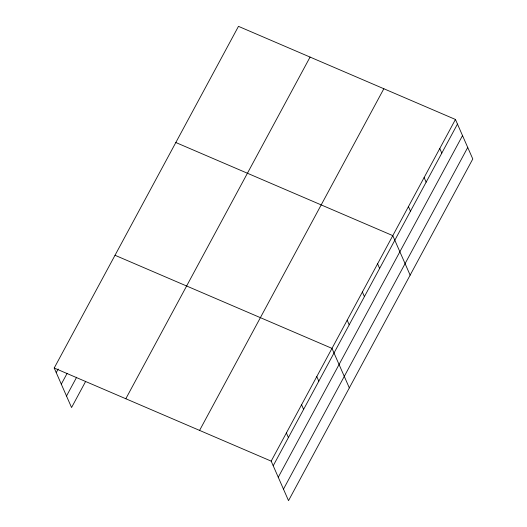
<?xml version="1.0" encoding="UTF-8"?>
<svg xmlns="http://www.w3.org/2000/svg" width="527" height="527" viewBox="0 0 527 527"><rect width="100%" height="100%" fill="white"/><g stroke="black" fill="none" stroke-linecap="round" stroke-linejoin="round"><path stroke-width="0.79" d="M54.215 368.024L238.474 26.35L455.44 119.464L472.785 158.976L288.526 500.65L271.181 461.132L54.215 368.024L71.56 407.536L85.591 381.522M56.244 372.635L58.187 369.025M61.297 384.157L67.146 373.314M66.507 396.021L76.639 377.227M125.815 398.748L310.074 57.074M199.581 430.407L383.84 88.734M271.181 461.132L455.44 119.464M273.21 465.749L457.462 124.076M278.263 477.264L462.522 135.597M283.473 489.135L467.726 147.461M175.827 142.521L392.793 235.628L410.138 275.147M115.018 255.272L331.984 348.38L349.335 387.898M439.775 148.502L441.804 153.12M424.116 177.546L426.139 182.164M408.451 206.591L410.48 211.202M377.589 263.816L379.618 268.434M362.385 292.004L364.414 296.622M347.188 320.192L349.21 324.81M316.786 376.568L318.809 381.186M301.582 404.756L303.611 409.374M286.385 432.944L288.407 437.562"/></g></svg>
